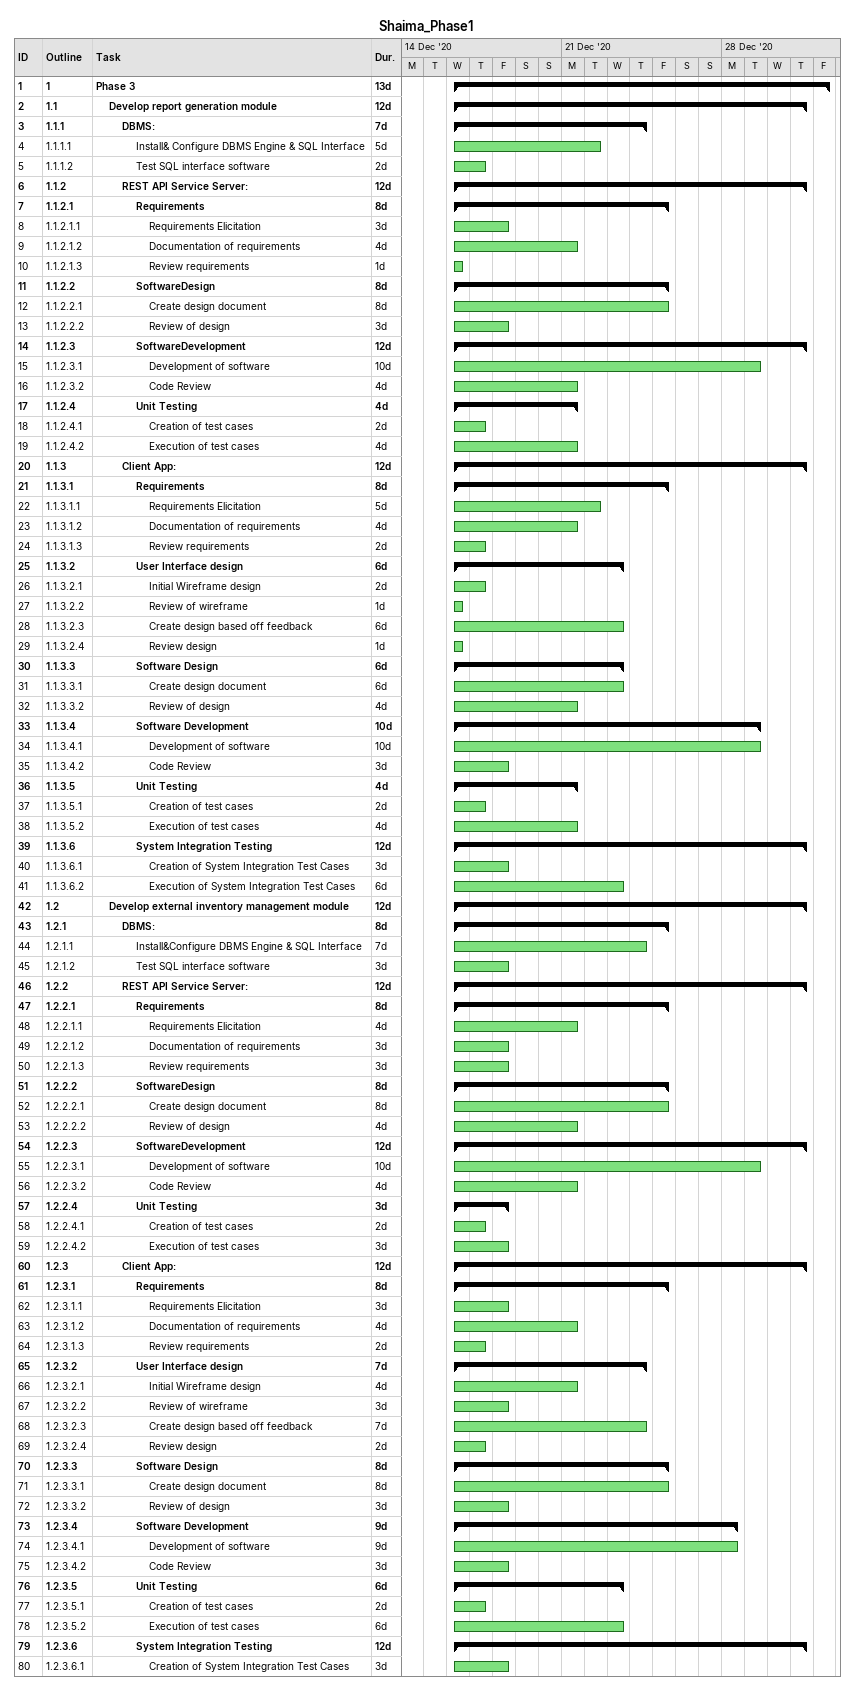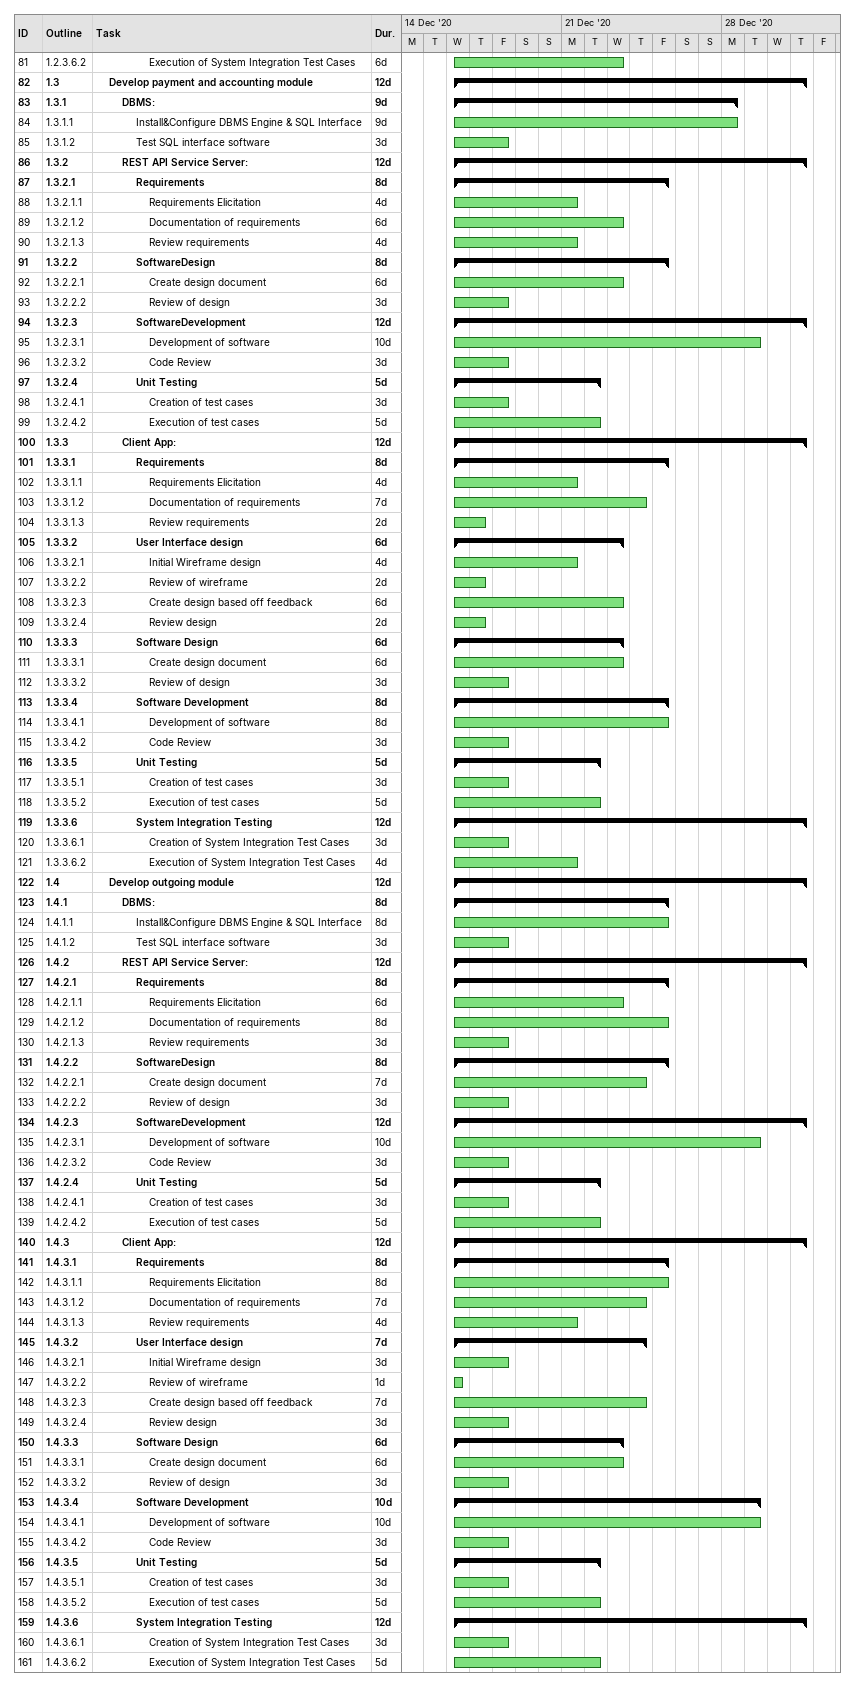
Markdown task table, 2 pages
Shaima_Phase1

| ID | WBS | Task | Duration | Start | Finish |
|---|---|---|---|---|---|
| 1 | 1 | **Phase 3** | 13d | 2020-12-16 | 2021-01-01 |
| 2 | 1.1 | **Develop report generation module** | 12d | 2020-12-16 | 2020-12-31 |
| 3 | 1.1.1 | **DBMS:** | 7d | 2020-12-16 | 2020-12-24 |
| 4 | 1.1.1.1 | Install& Configure DBMS Engine & SQL Interface | 5d | 2020-12-16 | 2020-12-22 |
| 5 | 1.1.1.2 | Test SQL interface software | 2d | 2020-12-16 | 2020-12-17 |
| 6 | 1.1.2 | **REST API Service Server:** | 12d | 2020-12-16 | 2020-12-31 |
| 7 | 1.1.2.1 | **Requirements** | 8d | 2020-12-16 | 2020-12-25 |
| 8 | 1.1.2.1.1 | Requirements Elicitation | 3d | 2020-12-16 | 2020-12-18 |
| 9 | 1.1.2.1.2 | Documentation of requirements | 4d | 2020-12-16 | 2020-12-21 |
| 10 | 1.1.2.1.3 | Review requirements | 1d | 2020-12-16 | 2020-12-16 |
| 11 | 1.1.2.2 | **SoftwareDesign** | 8d | 2020-12-16 | 2020-12-25 |
| 12 | 1.1.2.2.1 | Create design document | 8d | 2020-12-16 | 2020-12-25 |
| 13 | 1.1.2.2.2 | Review of design | 3d | 2020-12-16 | 2020-12-18 |
| 14 | 1.1.2.3 | **SoftwareDevelopment** | 12d | 2020-12-16 | 2020-12-31 |
| 15 | 1.1.2.3.1 | Development of software | 10d | 2020-12-16 | 2020-12-29 |
| 16 | 1.1.2.3.2 | Code Review | 4d | 2020-12-16 | 2020-12-21 |
| 17 | 1.1.2.4 | **Unit Testing** | 4d | 2020-12-16 | 2020-12-21 |
| 18 | 1.1.2.4.1 | Creation of test cases | 2d | 2020-12-16 | 2020-12-17 |
| 19 | 1.1.2.4.2 | Execution of test cases | 4d | 2020-12-16 | 2020-12-21 |
| 20 | 1.1.3 | **Client App:** | 12d | 2020-12-16 | 2020-12-31 |
| 21 | 1.1.3.1 | **Requirements** | 8d | 2020-12-16 | 2020-12-25 |
| 22 | 1.1.3.1.1 | Requirements Elicitation | 5d | 2020-12-16 | 2020-12-22 |
| 23 | 1.1.3.1.2 | Documentation of requirements | 4d | 2020-12-16 | 2020-12-21 |
| 24 | 1.1.3.1.3 | Review requirements | 2d | 2020-12-16 | 2020-12-17 |
| 25 | 1.1.3.2 | **User Interface design** | 6d | 2020-12-16 | 2020-12-23 |
| 26 | 1.1.3.2.1 | Initial Wireframe design | 2d | 2020-12-16 | 2020-12-17 |
| 27 | 1.1.3.2.2 | Review of wireframe | 1d | 2020-12-16 | 2020-12-16 |
| 28 | 1.1.3.2.3 | Create design based off feedback | 6d | 2020-12-16 | 2020-12-23 |
| 29 | 1.1.3.2.4 | Review design | 1d | 2020-12-16 | 2020-12-16 |
| 30 | 1.1.3.3 | **Software Design** | 6d | 2020-12-16 | 2020-12-23 |
| 31 | 1.1.3.3.1 | Create design document | 6d | 2020-12-16 | 2020-12-23 |
| 32 | 1.1.3.3.2 | Review of design | 4d | 2020-12-16 | 2020-12-21 |
| 33 | 1.1.3.4 | **Software Development** | 10d | 2020-12-16 | 2020-12-29 |
| 34 | 1.1.3.4.1 | Development of software | 10d | 2020-12-16 | 2020-12-29 |
| 35 | 1.1.3.4.2 | Code Review | 3d | 2020-12-16 | 2020-12-18 |
| 36 | 1.1.3.5 | **Unit Testing** | 4d | 2020-12-16 | 2020-12-21 |
| 37 | 1.1.3.5.1 | Creation of test cases | 2d | 2020-12-16 | 2020-12-17 |
| 38 | 1.1.3.5.2 | Execution of test cases | 4d | 2020-12-16 | 2020-12-21 |
| 39 | 1.1.3.6 | **System Integration Testing** | 12d | 2020-12-16 | 2020-12-31 |
| 40 | 1.1.3.6.1 | Creation of System Integration Test Cases | 3d | 2020-12-16 | 2020-12-18 |
| 41 | 1.1.3.6.2 | Execution of System Integration Test Cases | 6d | 2020-12-16 | 2020-12-23 |
| 42 | 1.2 | **Develop external inventory management module** | 12d | 2020-12-16 | 2020-12-31 |
| 43 | 1.2.1 | **DBMS:** | 8d | 2020-12-16 | 2020-12-25 |
| 44 | 1.2.1.1 | Install&Configure DBMS Engine & SQL Interface | 7d | 2020-12-16 | 2020-12-24 |
| 45 | 1.2.1.2 | Test SQL interface software | 3d | 2020-12-16 | 2020-12-18 |
| 46 | 1.2.2 | **REST API Service Server:** | 12d | 2020-12-16 | 2020-12-31 |
| 47 | 1.2.2.1 | **Requirements** | 8d | 2020-12-16 | 2020-12-25 |
| 48 | 1.2.2.1.1 | Requirements Elicitation | 4d | 2020-12-16 | 2020-12-21 |
| 49 | 1.2.2.1.2 | Documentation of requirements | 3d | 2020-12-16 | 2020-12-18 |
| 50 | 1.2.2.1.3 | Review requirements | 3d | 2020-12-16 | 2020-12-18 |
| 51 | 1.2.2.2 | **SoftwareDesign** | 8d | 2020-12-16 | 2020-12-25 |
| 52 | 1.2.2.2.1 | Create design document | 8d | 2020-12-16 | 2020-12-25 |
| 53 | 1.2.2.2.2 | Review of design | 4d | 2020-12-16 | 2020-12-21 |
| 54 | 1.2.2.3 | **SoftwareDevelopment** | 12d | 2020-12-16 | 2020-12-31 |
| 55 | 1.2.2.3.1 | Development of software | 10d | 2020-12-16 | 2020-12-29 |
| 56 | 1.2.2.3.2 | Code Review | 4d | 2020-12-16 | 2020-12-21 |
| 57 | 1.2.2.4 | **Unit Testing** | 3d | 2020-12-16 | 2020-12-18 |
| 58 | 1.2.2.4.1 | Creation of test cases | 2d | 2020-12-16 | 2020-12-17 |
| 59 | 1.2.2.4.2 | Execution of test cases | 3d | 2020-12-16 | 2020-12-18 |
| 60 | 1.2.3 | **Client App:** | 12d | 2020-12-16 | 2020-12-31 |
| 61 | 1.2.3.1 | **Requirements** | 8d | 2020-12-16 | 2020-12-25 |
| 62 | 1.2.3.1.1 | Requirements Elicitation | 3d | 2020-12-16 | 2020-12-18 |
| 63 | 1.2.3.1.2 | Documentation of requirements | 4d | 2020-12-16 | 2020-12-21 |
| 64 | 1.2.3.1.3 | Review requirements | 2d | 2020-12-16 | 2020-12-17 |
| 65 | 1.2.3.2 | **User Interface design** | 7d | 2020-12-16 | 2020-12-24 |
| 66 | 1.2.3.2.1 | Initial Wireframe design | 4d | 2020-12-16 | 2020-12-21 |
| 67 | 1.2.3.2.2 | Review of wireframe | 3d | 2020-12-16 | 2020-12-18 |
| 68 | 1.2.3.2.3 | Create design based off feedback | 7d | 2020-12-16 | 2020-12-24 |
| 69 | 1.2.3.2.4 | Review design | 2d | 2020-12-16 | 2020-12-17 |
| 70 | 1.2.3.3 | **Software Design** | 8d | 2020-12-16 | 2020-12-25 |
| 71 | 1.2.3.3.1 | Create design document | 8d | 2020-12-16 | 2020-12-25 |
| 72 | 1.2.3.3.2 | Review of design | 3d | 2020-12-16 | 2020-12-18 |
| 73 | 1.2.3.4 | **Software Development** | 9d | 2020-12-16 | 2020-12-28 |
| 74 | 1.2.3.4.1 | Development of software | 9d | 2020-12-16 | 2020-12-28 |
| 75 | 1.2.3.4.2 | Code Review | 3d | 2020-12-16 | 2020-12-18 |
| 76 | 1.2.3.5 | **Unit Testing** | 6d | 2020-12-16 | 2020-12-23 |
| 77 | 1.2.3.5.1 | Creation of test cases | 2d | 2020-12-16 | 2020-12-17 |
| 78 | 1.2.3.5.2 | Execution of test cases | 6d | 2020-12-16 | 2020-12-23 |
| 79 | 1.2.3.6 | **System Integration Testing** | 12d | 2020-12-16 | 2020-12-31 |
| 80 | 1.2.3.6.1 | Creation of System Integration Test Cases | 3d | 2020-12-16 | 2020-12-18 |
| 81 | 1.2.3.6.2 | Execution of System Integration Test Cases | 6d | 2020-12-16 | 2020-12-23 |
| 82 | 1.3 | **Develop payment and accounting module** | 12d | 2020-12-16 | 2020-12-31 |
| 83 | 1.3.1 | **DBMS:** | 9d | 2020-12-16 | 2020-12-28 |
| 84 | 1.3.1.1 | Install&Configure DBMS Engine & SQL Interface | 9d | 2020-12-16 | 2020-12-28 |
| 85 | 1.3.1.2 | Test SQL interface software | 3d | 2020-12-16 | 2020-12-18 |
| 86 | 1.3.2 | **REST API Service Server:** | 12d | 2020-12-16 | 2020-12-31 |
| 87 | 1.3.2.1 | **Requirements** | 8d | 2020-12-16 | 2020-12-25 |
| 88 | 1.3.2.1.1 | Requirements Elicitation | 4d | 2020-12-16 | 2020-12-21 |
| 89 | 1.3.2.1.2 | Documentation of requirements | 6d | 2020-12-16 | 2020-12-23 |
| 90 | 1.3.2.1.3 | Review requirements | 4d | 2020-12-16 | 2020-12-21 |
| 91 | 1.3.2.2 | **SoftwareDesign** | 8d | 2020-12-16 | 2020-12-25 |
| 92 | 1.3.2.2.1 | Create design document | 6d | 2020-12-16 | 2020-12-23 |
| 93 | 1.3.2.2.2 | Review of design | 3d | 2020-12-16 | 2020-12-18 |
| 94 | 1.3.2.3 | **SoftwareDevelopment** | 12d | 2020-12-16 | 2020-12-31 |
| 95 | 1.3.2.3.1 | Development of software | 10d | 2020-12-16 | 2020-12-29 |
| 96 | 1.3.2.3.2 | Code Review | 3d | 2020-12-16 | 2020-12-18 |
| 97 | 1.3.2.4 | **Unit Testing** | 5d | 2020-12-16 | 2020-12-22 |
| 98 | 1.3.2.4.1 | Creation of test cases | 3d | 2020-12-16 | 2020-12-18 |
| 99 | 1.3.2.4.2 | Execution of test cases | 5d | 2020-12-16 | 2020-12-22 |
| 100 | 1.3.3 | **Client App:** | 12d | 2020-12-16 | 2020-12-31 |
| 101 | 1.3.3.1 | **Requirements** | 8d | 2020-12-16 | 2020-12-25 |
| 102 | 1.3.3.1.1 | Requirements Elicitation | 4d | 2020-12-16 | 2020-12-21 |
| 103 | 1.3.3.1.2 | Documentation of requirements | 7d | 2020-12-16 | 2020-12-24 |
| 104 | 1.3.3.1.3 | Review requirements | 2d | 2020-12-16 | 2020-12-17 |
| 105 | 1.3.3.2 | **User Interface design** | 6d | 2020-12-16 | 2020-12-23 |
| 106 | 1.3.3.2.1 | Initial Wireframe design | 4d | 2020-12-16 | 2020-12-21 |
| 107 | 1.3.3.2.2 | Review of wireframe | 2d | 2020-12-16 | 2020-12-17 |
| 108 | 1.3.3.2.3 | Create design based off feedback | 6d | 2020-12-16 | 2020-12-23 |
| 109 | 1.3.3.2.4 | Review design | 2d | 2020-12-16 | 2020-12-17 |
| 110 | 1.3.3.3 | **Software Design** | 6d | 2020-12-16 | 2020-12-23 |
| 111 | 1.3.3.3.1 | Create design document | 6d | 2020-12-16 | 2020-12-23 |
| 112 | 1.3.3.3.2 | Review of design | 3d | 2020-12-16 | 2020-12-18 |
| 113 | 1.3.3.4 | **Software Development** | 8d | 2020-12-16 | 2020-12-25 |
| 114 | 1.3.3.4.1 | Development of software | 8d | 2020-12-16 | 2020-12-25 |
| 115 | 1.3.3.4.2 | Code Review | 3d | 2020-12-16 | 2020-12-18 |
| 116 | 1.3.3.5 | **Unit Testing** | 5d | 2020-12-16 | 2020-12-22 |
| 117 | 1.3.3.5.1 | Creation of test cases | 3d | 2020-12-16 | 2020-12-18 |
| 118 | 1.3.3.5.2 | Execution of test cases | 5d | 2020-12-16 | 2020-12-22 |
| 119 | 1.3.3.6 | **System Integration Testing** | 12d | 2020-12-16 | 2020-12-31 |
| 120 | 1.3.3.6.1 | Creation of System Integration Test Cases | 3d | 2020-12-16 | 2020-12-18 |
| 121 | 1.3.3.6.2 | Execution of System Integration Test Cases | 4d | 2020-12-16 | 2020-12-21 |
| 122 | 1.4 | **Develop outgoing module** | 12d | 2020-12-16 | 2020-12-31 |
| 123 | 1.4.1 | **DBMS:** | 8d | 2020-12-16 | 2020-12-25 |
| 124 | 1.4.1.1 | Install&Configure DBMS Engine & SQL Interface | 8d | 2020-12-16 | 2020-12-25 |
| 125 | 1.4.1.2 | Test SQL interface software | 3d | 2020-12-16 | 2020-12-18 |
| 126 | 1.4.2 | **REST API Service Server:** | 12d | 2020-12-16 | 2020-12-31 |
| 127 | 1.4.2.1 | **Requirements** | 8d | 2020-12-16 | 2020-12-25 |
| 128 | 1.4.2.1.1 | Requirements Elicitation | 6d | 2020-12-16 | 2020-12-23 |
| 129 | 1.4.2.1.2 | Documentation of requirements | 8d | 2020-12-16 | 2020-12-25 |
| 130 | 1.4.2.1.3 | Review requirements | 3d | 2020-12-16 | 2020-12-18 |
| 131 | 1.4.2.2 | **SoftwareDesign** | 8d | 2020-12-16 | 2020-12-25 |
| 132 | 1.4.2.2.1 | Create design document | 7d | 2020-12-16 | 2020-12-24 |
| 133 | 1.4.2.2.2 | Review of design | 3d | 2020-12-16 | 2020-12-18 |
| 134 | 1.4.2.3 | **SoftwareDevelopment** | 12d | 2020-12-16 | 2020-12-31 |
| 135 | 1.4.2.3.1 | Development of software | 10d | 2020-12-16 | 2020-12-29 |
| 136 | 1.4.2.3.2 | Code Review | 3d | 2020-12-16 | 2020-12-18 |
| 137 | 1.4.2.4 | **Unit Testing** | 5d | 2020-12-16 | 2020-12-22 |
| 138 | 1.4.2.4.1 | Creation of test cases | 3d | 2020-12-16 | 2020-12-18 |
| 139 | 1.4.2.4.2 | Execution of test cases | 5d | 2020-12-16 | 2020-12-22 |
| 140 | 1.4.3 | **Client App:** | 12d | 2020-12-16 | 2020-12-31 |
| 141 | 1.4.3.1 | **Requirements** | 8d | 2020-12-16 | 2020-12-25 |
| 142 | 1.4.3.1.1 | Requirements Elicitation | 8d | 2020-12-16 | 2020-12-25 |
| 143 | 1.4.3.1.2 | Documentation of requirements | 7d | 2020-12-16 | 2020-12-24 |
| 144 | 1.4.3.1.3 | Review requirements | 4d | 2020-12-16 | 2020-12-21 |
| 145 | 1.4.3.2 | **User Interface design** | 7d | 2020-12-16 | 2020-12-24 |
| 146 | 1.4.3.2.1 | Initial Wireframe design | 3d | 2020-12-16 | 2020-12-18 |
| 147 | 1.4.3.2.2 | Review of wireframe | 1d | 2020-12-16 | 2020-12-16 |
| 148 | 1.4.3.2.3 | Create design based off feedback | 7d | 2020-12-16 | 2020-12-24 |
| 149 | 1.4.3.2.4 | Review design | 3d | 2020-12-16 | 2020-12-18 |
| 150 | 1.4.3.3 | **Software Design** | 6d | 2020-12-16 | 2020-12-23 |
| 151 | 1.4.3.3.1 | Create design document | 6d | 2020-12-16 | 2020-12-23 |
| 152 | 1.4.3.3.2 | Review of design | 3d | 2020-12-16 | 2020-12-18 |
| 153 | 1.4.3.4 | **Software Development** | 10d | 2020-12-16 | 2020-12-29 |
| 154 | 1.4.3.4.1 | Development of software | 10d | 2020-12-16 | 2020-12-29 |
| 155 | 1.4.3.4.2 | Code Review | 3d | 2020-12-16 | 2020-12-18 |
| 156 | 1.4.3.5 | **Unit Testing** | 5d | 2020-12-16 | 2020-12-22 |
| 157 | 1.4.3.5.1 | Creation of test cases | 3d | 2020-12-16 | 2020-12-18 |
| 158 | 1.4.3.5.2 | Execution of test cases | 5d | 2020-12-16 | 2020-12-22 |
| 159 | 1.4.3.6 | **System Integration Testing** | 12d | 2020-12-16 | 2020-12-31 |
| 160 | 1.4.3.6.1 | Creation of System Integration Test Cases | 3d | 2020-12-16 | 2020-12-18 |
| 161 | 1.4.3.6.2 | Execution of System Integration Test Cases | 5d | 2020-12-16 | 2020-12-22 |
